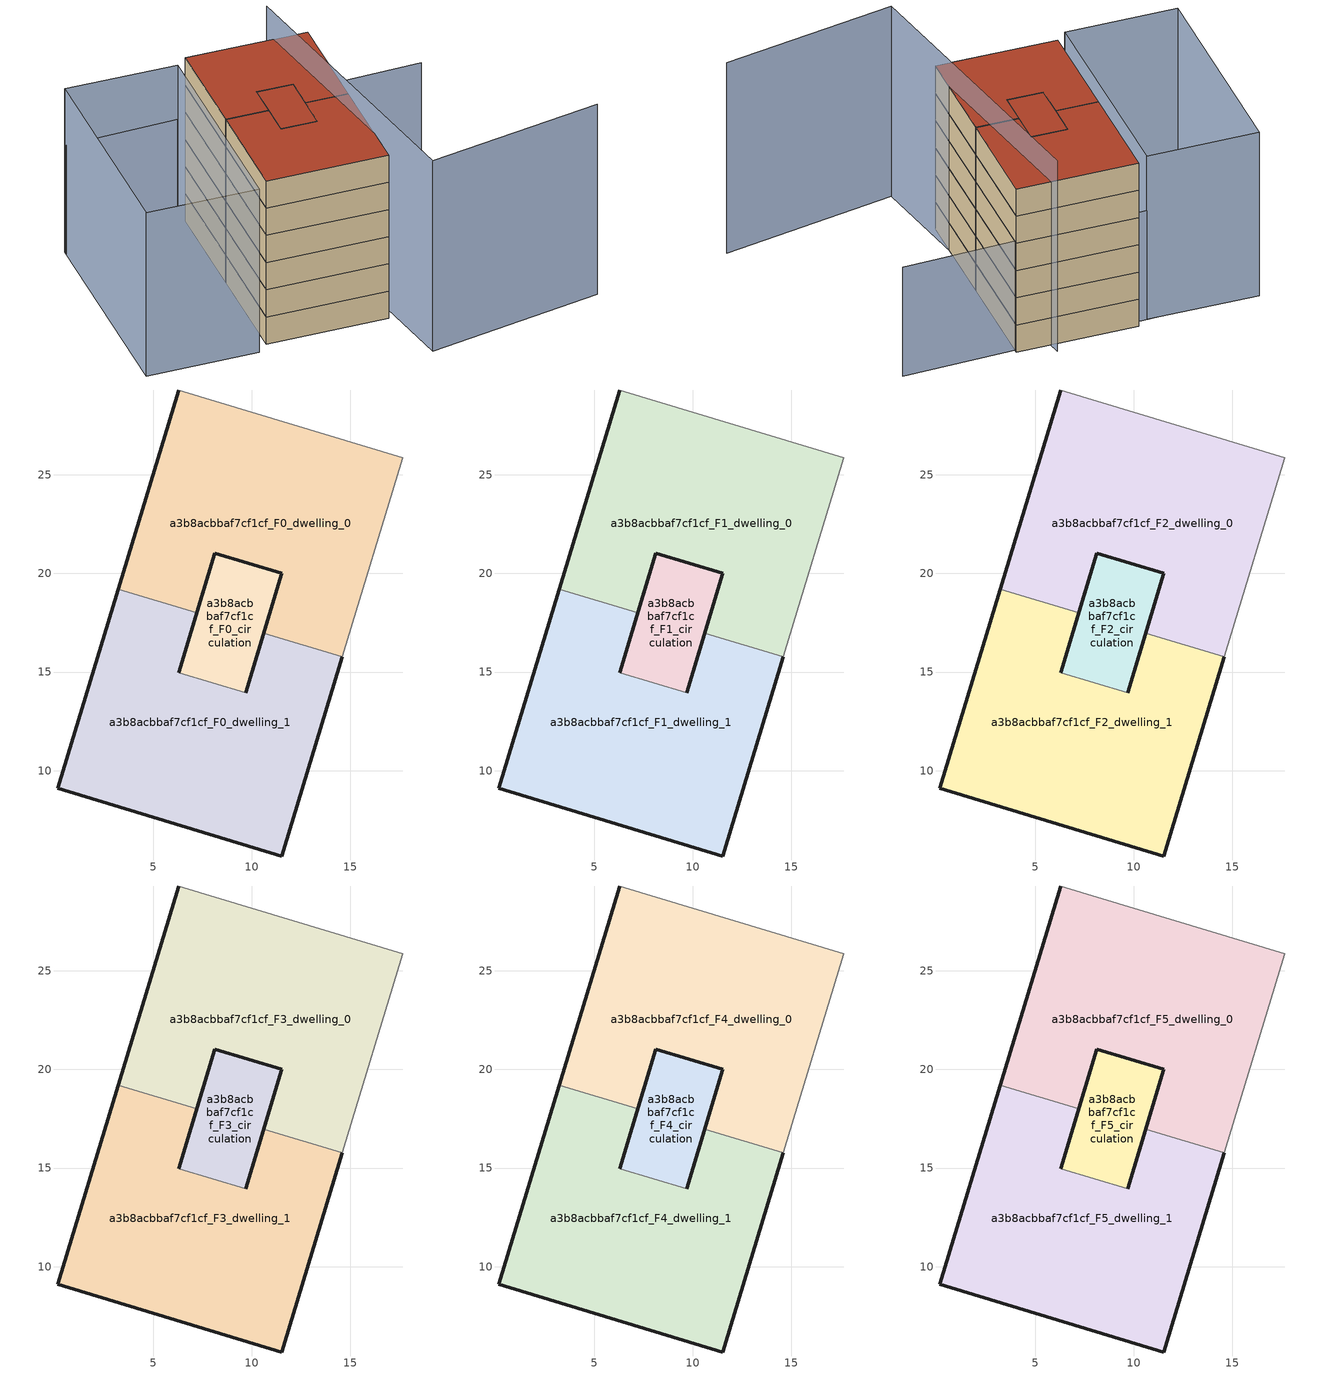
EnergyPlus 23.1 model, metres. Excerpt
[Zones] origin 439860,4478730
a3b8acbbaf7cf1cf_F0_dwelling_0
 floor ground (EU_floor_Construction): 17.65,25.85 14.59,15.76 10.61,16.97 11.53,20 8.12,21.03 7.21,18.01 3.23,19.21 6.29,29.3 z0
 wall outside (EU_wall_Construction): 6.29,29.3 3.23,19.21 / 7.21,18.01 8.12,21.03 11.53,20 10.61,16.97 z0:3
 wall adiabatic (EU_wall_Construction): 14.59,15.76 17.65,25.85 6.29,29.3 z0:3
 wall to a3b8acbbaf7cf1cf_F0_dwelling_1 (EU_wall_Construction): 3.23,19.21 7.21,18.01 / 10.61,16.97 14.59,15.76 z0:3
a3b8acbbaf7cf1cf_F0_dwelling_1
 floor ground (EU_floor_Construction): 14.59,15.76 11.53,5.68 0.17,9.12 3.23,19.21 7.21,18.01 6.29,14.98 9.69,13.94 10.61,16.97 z0
 wall outside (EU_wall_Construction): 10.61,16.97 9.69,13.94 / 6.29,14.98 7.21,18.01 / 3.23,19.21 0.17,9.12 11.53,5.68 14.59,15.76 z0:3
 wall to a3b8acbbaf7cf1cf_F0_circulation (EU_wall_Construction): 9.69,13.94 6.29,14.98 z0:3
a3b8acbbaf7cf1cf_F0_circulation
 floor ground (EU_floor_Construction): 11.53,20 9.69,13.94 6.29,14.98 8.12,21.03 z0
 wall outside (EU_wall_Construction): 9.69,13.94 11.53,20 8.12,21.03 6.29,14.98 z0:3
a3b8acbbaf7cf1cf_F1_dwelling_0
 floor to a3b8acbbaf7cf1cf_F0_dwelling_0 (EU_floor_Construction): 17.65,25.85 14.59,15.76 10.61,16.97 11.53,20 8.12,21.03 7.21,18.01 3.23,19.21 6.29,29.3 z3
 wall outside (EU_wall_Construction): 6.29,29.3 3.23,19.21 / 7.21,18.01 8.12,21.03 11.53,20 10.61,16.97 z3:6
 wall adiabatic (EU_wall_Construction): 14.59,15.76 17.65,25.85 6.29,29.3 z3:6
 wall to a3b8acbbaf7cf1cf_F1_dwelling_1 (EU_wall_Construction): 3.23,19.21 7.21,18.01 / 10.61,16.97 14.59,15.76 z3:6
a3b8acbbaf7cf1cf_F1_dwelling_1
 floor to a3b8acbbaf7cf1cf_F0_dwelling_1 (EU_floor_Construction): 14.59,15.76 11.53,5.68 0.17,9.12 3.23,19.21 7.21,18.01 6.29,14.98 9.69,13.94 10.61,16.97 z3
 wall outside (EU_wall_Construction): 10.61,16.97 9.69,13.94 / 6.29,14.98 7.21,18.01 / 3.23,19.21 0.17,9.12 11.53,5.68 14.59,15.76 z3:6
 wall to a3b8acbbaf7cf1cf_F1_circulation (EU_wall_Construction): 9.69,13.94 6.29,14.98 z3:6
a3b8acbbaf7cf1cf_F1_circulation
 floor to a3b8acbbaf7cf1cf_F0_circulation (EU_floor_Construction): 11.53,20 9.69,13.94 6.29,14.98 8.12,21.03 z3
 wall outside (EU_wall_Construction): 9.69,13.94 11.53,20 8.12,21.03 6.29,14.98 z3:6
a3b8acbbaf7cf1cf_F2_dwelling_0
 floor to a3b8acbbaf7cf1cf_F1_dwelling_0 (EU_floor_Construction): 17.65,25.85 14.59,15.76 10.61,16.97 11.53,20 8.12,21.03 7.21,18.01 3.23,19.21 6.29,29.3 z6
 wall outside (EU_wall_Construction): 6.29,29.3 3.23,19.21 / 7.21,18.01 8.12,21.03 11.53,20 10.61,16.97 z6:9
 wall adiabatic (EU_wall_Construction): 14.59,15.76 17.65,25.85 6.29,29.3 z6:9
 wall to a3b8acbbaf7cf1cf_F2_dwelling_1 (EU_wall_Construction): 3.23,19.21 7.21,18.01 / 10.61,16.97 14.59,15.76 z6:9
a3b8acbbaf7cf1cf_F2_dwelling_1
 floor to a3b8acbbaf7cf1cf_F1_dwelling_1 (EU_floor_Construction): 14.59,15.76 11.53,5.68 0.17,9.12 3.23,19.21 7.21,18.01 6.29,14.98 9.69,13.94 10.61,16.97 z6
 wall outside (EU_wall_Construction): 10.61,16.97 9.69,13.94 / 6.29,14.98 7.21,18.01 / 3.23,19.21 0.17,9.12 11.53,5.68 14.59,15.76 z6:9
 wall to a3b8acbbaf7cf1cf_F2_circulation (EU_wall_Construction): 9.69,13.94 6.29,14.98 z6:9
a3b8acbbaf7cf1cf_F2_circulation
 floor to a3b8acbbaf7cf1cf_F1_circulation (EU_floor_Construction): 11.53,20 9.69,13.94 6.29,14.98 8.12,21.03 z6
 wall outside (EU_wall_Construction): 9.69,13.94 11.53,20 8.12,21.03 6.29,14.98 z6:9
a3b8acbbaf7cf1cf_F3_dwelling_0
 floor to a3b8acbbaf7cf1cf_F2_dwelling_0 (EU_floor_Construction): 17.65,25.85 14.59,15.76 10.61,16.97 11.53,20 8.12,21.03 7.21,18.01 3.23,19.21 6.29,29.3 z9
 wall outside (EU_wall_Construction): 6.29,29.3 3.23,19.21 / 7.21,18.01 8.12,21.03 11.53,20 10.61,16.97 z9:12
 wall adiabatic (EU_wall_Construction): 14.59,15.76 17.65,25.85 6.29,29.3 z9:12
 wall to a3b8acbbaf7cf1cf_F3_dwelling_1 (EU_wall_Construction): 3.23,19.21 7.21,18.01 / 10.61,16.97 14.59,15.76 z9:12
a3b8acbbaf7cf1cf_F3_dwelling_1
 floor to a3b8acbbaf7cf1cf_F2_dwelling_1 (EU_floor_Construction): 14.59,15.76 11.53,5.68 0.17,9.12 3.23,19.21 7.21,18.01 6.29,14.98 9.69,13.94 10.61,16.97 z9
 wall outside (EU_wall_Construction): 10.61,16.97 9.69,13.94 / 6.29,14.98 7.21,18.01 / 3.23,19.21 0.17,9.12 11.53,5.68 14.59,15.76 z9:12
 wall to a3b8acbbaf7cf1cf_F3_circulation (EU_wall_Construction): 9.69,13.94 6.29,14.98 z9:12
a3b8acbbaf7cf1cf_F3_circulation
 floor to a3b8acbbaf7cf1cf_F2_circulation (EU_floor_Construction): 11.53,20 9.69,13.94 6.29,14.98 8.12,21.03 z9
 wall outside (EU_wall_Construction): 9.69,13.94 11.53,20 8.12,21.03 6.29,14.98 z9:12
a3b8acbbaf7cf1cf_F4_dwelling_0
 floor to a3b8acbbaf7cf1cf_F3_dwelling_0 (EU_floor_Construction): 17.65,25.85 14.59,15.76 10.61,16.97 11.53,20 8.12,21.03 7.21,18.01 3.23,19.21 6.29,29.3 z12
 wall outside (EU_wall_Construction): 6.29,29.3 3.23,19.21 / 7.21,18.01 8.12,21.03 11.53,20 10.61,16.97 z12:15
 wall adiabatic (EU_wall_Construction): 14.59,15.76 17.65,25.85 6.29,29.3 z12:15
 wall to a3b8acbbaf7cf1cf_F4_dwelling_1 (EU_wall_Construction): 3.23,19.21 7.21,18.01 / 10.61,16.97 14.59,15.76 z12:15
a3b8acbbaf7cf1cf_F4_dwelling_1
 floor to a3b8acbbaf7cf1cf_F3_dwelling_1 (EU_floor_Construction): 14.59,15.76 11.53,5.68 0.17,9.12 3.23,19.21 7.21,18.01 6.29,14.98 9.69,13.94 10.61,16.97 z12
 wall outside (EU_wall_Construction): 10.61,16.97 9.69,13.94 / 6.29,14.98 7.21,18.01 / 3.23,19.21 0.17,9.12 11.53,5.68 14.59,15.76 z12:15
 wall to a3b8acbbaf7cf1cf_F4_circulation (EU_wall_Construction): 9.69,13.94 6.29,14.98 z12:15
a3b8acbbaf7cf1cf_F4_circulation
 floor to a3b8acbbaf7cf1cf_F3_circulation (EU_floor_Construction): 11.53,20 9.69,13.94 6.29,14.98 8.12,21.03 z12
 wall outside (EU_wall_Construction): 9.69,13.94 11.53,20 8.12,21.03 6.29,14.98 z12:15
a3b8acbbaf7cf1cf_F5_dwelling_0
 floor to a3b8acbbaf7cf1cf_F4_dwelling_0 (EU_floor_Construction): 17.65,25.85 14.59,15.76 10.61,16.97 11.53,20 8.12,21.03 7.21,18.01 3.23,19.21 6.29,29.3 z15
 wall outside (EU_wall_Construction): 6.29,29.3 3.23,19.21 / 7.21,18.01 8.12,21.03 11.53,20 10.61,16.97 z15:18
 wall adiabatic (EU_wall_Construction): 14.59,15.76 17.65,25.85 6.29,29.3 z15:18
 wall to a3b8acbbaf7cf1cf_F5_dwelling_1 (EU_wall_Construction): 3.23,19.21 7.21,18.01 / 10.61,16.97 14.59,15.76 z15:18
 roof outside (EU_roof_Construction): 14.59,15.76 17.65,25.85 6.29,29.3 3.23,19.21 7.21,18.01 8.12,21.03 11.53,20 10.61,16.97 z18
a3b8acbbaf7cf1cf_F5_dwelling_1
 floor to a3b8acbbaf7cf1cf_F4_dwelling_1 (EU_floor_Construction): 14.59,15.76 11.53,5.68 0.17,9.12 3.23,19.21 7.21,18.01 6.29,14.98 9.69,13.94 10.61,16.97 z15
 wall outside (EU_wall_Construction): 10.61,16.97 9.69,13.94 / 6.29,14.98 7.21,18.01 / 3.23,19.21 0.17,9.12 11.53,5.68 14.59,15.76 z15:18
 wall to a3b8acbbaf7cf1cf_F5_circulation (EU_wall_Construction): 9.69,13.94 6.29,14.98 z15:18
 roof outside (EU_roof_Construction): 11.53,5.68 14.59,15.76 10.61,16.97 9.69,13.94 6.29,14.98 7.21,18.01 3.23,19.21 0.17,9.12 z18
a3b8acbbaf7cf1cf_F5_circulation
 floor to a3b8acbbaf7cf1cf_F4_circulation (EU_floor_Construction): 11.53,20 9.69,13.94 6.29,14.98 8.12,21.03 z15
 wall outside (EU_wall_Construction): 9.69,13.94 11.53,20 8.12,21.03 6.29,14.98 z15:18
 roof outside (EU_roof_Construction): 9.69,13.94 11.53,20 8.12,21.03 6.29,14.98 z18
shading: 28.94,-2.77 11.52,-0.93 / 11.52,-0.93 14.59,27.97 z0:21; -11.59,11.67 -5.42,31.99 / -5.42,31.99 5.05,28.82 / 5.05,28.82 -1.12,8.49 / -1.12,8.49 -11.59,11.67 z0:18; 28.16,22.62 -5.51,31.65 z0:12
[Building]
EU S2 Campaign: North Axis=0; Terrain=City; Solar Distribution=FullExterior
[Site:Location]
Madrid: Latitude=40.5; Longitude=-3.5; Time Zone=1; Elevation=609
[SizingPeriod:WeatherFileDays]
AnnualSizingPeriod: Begin Month=1; Begin Day of Month=1; End Month=12; End Day of Month=31; Day of Week for Start Day=Monday; Use Weather File Daylight Saving Period=No; Use Weather File Rain and Snow Indicators=No
[MATERIAL]
EU_InternalMass_Material: Roughness=MediumRough; Thickness=0.1; Conductivity=1; Density=1800; Specific Heat=900; Thermal Absorptance=0.9; Solar Absorptance=0.7; Visible Absorptance=0.7
[MATERIAL:NOMASS] Roughness=MediumRough; Thermal Absorptance=0.9; Solar Absorptance=0.7; Visible Absorptance=0.7
Name | Thermal Resistance
EU_wall_NoMass | 0.419739
EU_roof_NoMass | 0.352165
EU_floor_NoMass | 0.608284
[CONSTRUCTION]
EU_wall_Construction: EU_wall_NoMass
EU_roof_Construction: EU_roof_NoMass
EU_floor_Construction: EU_floor_NoMass
EU_InternalMass_Construction: EU_InternalMass_Material
[ZONE] Type=1; Multiplier=1; Ceiling Height=autocalculate; Floor Area=autocalculate; Part of Total Floor Area=Yes
Name | Volume
a3b8acbbaf7cf1cf_F0_dwelling_0; a3b8acbbaf7cf1cf_F1_dwelling_0; a3b8acbbaf7cf1cf_F2_dwelling_0; a3b8acbbaf7cf1cf_F3_dwelling_0; a3b8acbbaf7cf1cf_F4_dwelling_0; a3b8acbbaf7cf1cf_F5_dwelling_0; a3b8acbbaf7cf1cf_F0_dwelling_1; a3b8acbbaf7cf1cf_F1_dwelling_1; a3b8acbbaf7cf1cf_F2_dwelling_1; a3b8acbbaf7cf1cf_F3_dwelling_1; a3b8acbbaf7cf1cf_F4_dwelling_1; a3b8acbbaf7cf1cf_F5_dwelling_1 | 341.657
a3b8acbbaf7cf1cf_F0_circulation; a3b8acbbaf7cf1cf_F1_circulation; a3b8acbbaf7cf1cf_F2_circulation; a3b8acbbaf7cf1cf_F3_circulation; a3b8acbbaf7cf1cf_F4_circulation; a3b8acbbaf7cf1cf_F5_circulation | 67.5809
[INTERNALMASS] Construction=EU_InternalMass_Construction; Surface Area=113.886
Name | Zone or ZoneList
a3b8acbbaf7cf1cf_F0_dwelling_0_EU_InternalMass | a3b8acbbaf7cf1cf_F0_dwelling_0
a3b8acbbaf7cf1cf_F0_dwelling_1_EU_InternalMass | a3b8acbbaf7cf1cf_F0_dwelling_1
a3b8acbbaf7cf1cf_F1_dwelling_0_EU_InternalMass | a3b8acbbaf7cf1cf_F1_dwelling_0
a3b8acbbaf7cf1cf_F1_dwelling_1_EU_InternalMass | a3b8acbbaf7cf1cf_F1_dwelling_1
a3b8acbbaf7cf1cf_F2_dwelling_0_EU_InternalMass | a3b8acbbaf7cf1cf_F2_dwelling_0
a3b8acbbaf7cf1cf_F2_dwelling_1_EU_InternalMass | a3b8acbbaf7cf1cf_F2_dwelling_1
a3b8acbbaf7cf1cf_F3_dwelling_0_EU_InternalMass | a3b8acbbaf7cf1cf_F3_dwelling_0
a3b8acbbaf7cf1cf_F3_dwelling_1_EU_InternalMass | a3b8acbbaf7cf1cf_F3_dwelling_1
a3b8acbbaf7cf1cf_F4_dwelling_0_EU_InternalMass | a3b8acbbaf7cf1cf_F4_dwelling_0
a3b8acbbaf7cf1cf_F4_dwelling_1_EU_InternalMass | a3b8acbbaf7cf1cf_F4_dwelling_1
a3b8acbbaf7cf1cf_F5_dwelling_0_EU_InternalMass | a3b8acbbaf7cf1cf_F5_dwelling_0
a3b8acbbaf7cf1cf_F5_dwelling_1_EU_InternalMass | a3b8acbbaf7cf1cf_F5_dwelling_1
[OTHEREQUIPMENT] Fuel Type=Electricity; Design Level Calculation Method=Watts/Area; Power per Zone Floor Area=1; Fraction Latent=0; Fraction Radiant=0; Fraction Lost=0; Carbon Dioxide Generation Rate=0; EndUse Subcategory=EU_Step8_InternalGains
Name | Zone or ZoneList or Space or SpaceList | Schedule
EU_Step8_InternalGain_a3b8acbbaf7cf1cf_F0_dwelling_0_f000 | a3b8acbbaf7cf1cf_F0_dwelling_0 | EU_Step8_GainSchedule_a3b8acbbaf7cf1cf_F0_dwelling_0_f000
EU_Step8_InternalGain_a3b8acbbaf7cf1cf_F0_dwelling_1_f000 | a3b8acbbaf7cf1cf_F0_dwelling_1 | EU_Step8_GainSchedule_a3b8acbbaf7cf1cf_F0_dwelling_1_f000
EU_Step8_InternalGain_a3b8acbbaf7cf1cf_F1_dwelling_0_f000 | a3b8acbbaf7cf1cf_F1_dwelling_0 | EU_Step8_GainSchedule_a3b8acbbaf7cf1cf_F1_dwelling_0_f000
EU_Step8_InternalGain_a3b8acbbaf7cf1cf_F1_dwelling_1_f000 | a3b8acbbaf7cf1cf_F1_dwelling_1 | EU_Step8_GainSchedule_a3b8acbbaf7cf1cf_F1_dwelling_1_f000
EU_Step8_InternalGain_a3b8acbbaf7cf1cf_F2_dwelling_0_f000 | a3b8acbbaf7cf1cf_F2_dwelling_0 | EU_Step8_GainSchedule_a3b8acbbaf7cf1cf_F2_dwelling_0_f000
EU_Step8_InternalGain_a3b8acbbaf7cf1cf_F2_dwelling_1_f000 | a3b8acbbaf7cf1cf_F2_dwelling_1 | EU_Step8_GainSchedule_a3b8acbbaf7cf1cf_F2_dwelling_1_f000
EU_Step8_InternalGain_a3b8acbbaf7cf1cf_F3_dwelling_0_f000 | a3b8acbbaf7cf1cf_F3_dwelling_0 | EU_Step8_GainSchedule_a3b8acbbaf7cf1cf_F3_dwelling_0_f000
EU_Step8_InternalGain_a3b8acbbaf7cf1cf_F3_dwelling_1_f000 | a3b8acbbaf7cf1cf_F3_dwelling_1 | EU_Step8_GainSchedule_a3b8acbbaf7cf1cf_F3_dwelling_1_f000
EU_Step8_InternalGain_a3b8acbbaf7cf1cf_F4_dwelling_0_f000 | a3b8acbbaf7cf1cf_F4_dwelling_0 | EU_Step8_GainSchedule_a3b8acbbaf7cf1cf_F4_dwelling_0_f000
EU_Step8_InternalGain_a3b8acbbaf7cf1cf_F4_dwelling_1_f000 | a3b8acbbaf7cf1cf_F4_dwelling_1 | EU_Step8_GainSchedule_a3b8acbbaf7cf1cf_F4_dwelling_1_f000
EU_Step8_InternalGain_a3b8acbbaf7cf1cf_F5_dwelling_0_f000 | a3b8acbbaf7cf1cf_F5_dwelling_0 | EU_Step8_GainSchedule_a3b8acbbaf7cf1cf_F5_dwelling_0_f000
EU_Step8_InternalGain_a3b8acbbaf7cf1cf_F5_dwelling_1_f000 | a3b8acbbaf7cf1cf_F5_dwelling_1 | EU_Step8_GainSchedule_a3b8acbbaf7cf1cf_F5_dwelling_1_f000
[ZONEINFILTRATION:DESIGNFLOWRATE] Schedule=EU_AlwaysOn; Design Flow Rate Calculation Method=Flow/Area; Flow Rate per Floor Area=0.0005; Constant Term Coefficient=1; Temperature Term Coefficient=0; Velocity Term Coefficient=0; Velocity Squared Term Coefficient=0
Name | Zone or ZoneList or Space or SpaceList
EU_Circulation_Infiltration_a3b8acbbaf7cf1cf_F0_circulation | a3b8acbbaf7cf1cf_F0_circulation
EU_Circulation_Infiltration_a3b8acbbaf7cf1cf_F1_circulation | a3b8acbbaf7cf1cf_F1_circulation
EU_Circulation_Infiltration_a3b8acbbaf7cf1cf_F2_circulation | a3b8acbbaf7cf1cf_F2_circulation
EU_Circulation_Infiltration_a3b8acbbaf7cf1cf_F3_circulation | a3b8acbbaf7cf1cf_F3_circulation
EU_Circulation_Infiltration_a3b8acbbaf7cf1cf_F4_circulation | a3b8acbbaf7cf1cf_F4_circulation
EU_Circulation_Infiltration_a3b8acbbaf7cf1cf_F5_circulation | a3b8acbbaf7cf1cf_F5_circulation
[ZONEVENTILATION:DESIGNFLOWRATE] Schedule=EU_AlwaysOn; Design Flow Rate Calculation Method=AirChanges/Hour; Air Changes per Hour=0.703302; Ventilation Type=Natural; Fan Pressure Rise=0; Fan Total Efficiency=1; Constant Term Coefficient=1; Temperature Term Coefficient=0; Velocity Term Coefficient=0; Velocity Squared Term Coefficient=0; Minimum Indoor Temperature=-100; Maximum Indoor Temperature=100; Delta Temperature=-100; Minimum Outdoor Temperature=-100; Maximum Outdoor Temperature=100; Maximum Wind Speed=40
Name | Zone or ZoneList or Space or SpaceList
EU_ConstantAir_a3b8acbbaf7cf1cf_F0_dwelling_0 | a3b8acbbaf7cf1cf_F0_dwelling_0
EU_ConstantAir_a3b8acbbaf7cf1cf_F0_dwelling_1 | a3b8acbbaf7cf1cf_F0_dwelling_1
EU_ConstantAir_a3b8acbbaf7cf1cf_F1_dwelling_0 | a3b8acbbaf7cf1cf_F1_dwelling_0
EU_ConstantAir_a3b8acbbaf7cf1cf_F1_dwelling_1 | a3b8acbbaf7cf1cf_F1_dwelling_1
EU_ConstantAir_a3b8acbbaf7cf1cf_F2_dwelling_0 | a3b8acbbaf7cf1cf_F2_dwelling_0
EU_ConstantAir_a3b8acbbaf7cf1cf_F2_dwelling_1 | a3b8acbbaf7cf1cf_F2_dwelling_1
EU_ConstantAir_a3b8acbbaf7cf1cf_F3_dwelling_0 | a3b8acbbaf7cf1cf_F3_dwelling_0
EU_ConstantAir_a3b8acbbaf7cf1cf_F3_dwelling_1 | a3b8acbbaf7cf1cf_F3_dwelling_1
EU_ConstantAir_a3b8acbbaf7cf1cf_F4_dwelling_0 | a3b8acbbaf7cf1cf_F4_dwelling_0
EU_ConstantAir_a3b8acbbaf7cf1cf_F4_dwelling_1 | a3b8acbbaf7cf1cf_F4_dwelling_1
EU_ConstantAir_a3b8acbbaf7cf1cf_F5_dwelling_0 | a3b8acbbaf7cf1cf_F5_dwelling_0
EU_ConstantAir_a3b8acbbaf7cf1cf_F5_dwelling_1 | a3b8acbbaf7cf1cf_F5_dwelling_1
[HVACTEMPLATE:THERMOSTAT] Constant Heating Setpoint=20; Constant Cooling Setpoint=50
EU_HeatOnly_a3b8acbbaf7cf1cf_F0_dwelling_0; EU_HeatOnly_a3b8acbbaf7cf1cf_F0_dwelling_1; EU_HeatOnly_a3b8acbbaf7cf1cf_F1_dwelling_0; EU_HeatOnly_a3b8acbbaf7cf1cf_F1_dwelling_1; EU_HeatOnly_a3b8acbbaf7cf1cf_F2_dwelling_0; EU_HeatOnly_a3b8acbbaf7cf1cf_F2_dwelling_1; EU_HeatOnly_a3b8acbbaf7cf1cf_F3_dwelling_0; EU_HeatOnly_a3b8acbbaf7cf1cf_F3_dwelling_1; EU_HeatOnly_a3b8acbbaf7cf1cf_F4_dwelling_0; EU_HeatOnly_a3b8acbbaf7cf1cf_F4_dwelling_1; EU_HeatOnly_a3b8acbbaf7cf1cf_F5_dwelling_0; EU_HeatOnly_a3b8acbbaf7cf1cf_F5_dwelling_1
[HVACTEMPLATE:ZONE:IDEALLOADSAIRSYSTEM] System Availability Schedule=EU_AlwaysOn; Maximum Heating Supply Air Temperature=50; Minimum Cooling Supply Air Temperature=13; Maximum Heating Supply Air Humidity Ratio=0.0156; Minimum Cooling Supply Air Humidity Ratio=0.0077; Heating Limit=NoLimit; Cooling Limit=NoLimit; Heating Availability Schedule=EU_AlwaysOn; Cooling Availability Schedule=EU_CoolingOff; Dehumidification Control Type=ConstantSensibleHeatRatio; Cooling Sensible Heat Ratio=0.7; Dehumidification Setpoint=60; Humidification Control Type=None; Humidification Setpoint=30; Outdoor Air Method=None; Outdoor Air Flow Rate per Person=0.00944; Outdoor Air Flow Rate per Zone Floor Area=0; Outdoor Air Flow Rate per Zone=0; Demand Controlled Ventilation Type=None; Outdoor Air Economizer Type=NoEconomizer; Heat Recovery Type=None; Sensible Heat Recovery Effectiveness=0.7; Latent Heat Recovery Effectiveness=0.65
Name | Template Thermostat
a3b8acbbaf7cf1cf_F0_dwelling_0 | EU_HeatOnly_a3b8acbbaf7cf1cf_F0_dwelling_0
a3b8acbbaf7cf1cf_F0_dwelling_1 | EU_HeatOnly_a3b8acbbaf7cf1cf_F0_dwelling_1
a3b8acbbaf7cf1cf_F1_dwelling_0 | EU_HeatOnly_a3b8acbbaf7cf1cf_F1_dwelling_0
a3b8acbbaf7cf1cf_F1_dwelling_1 | EU_HeatOnly_a3b8acbbaf7cf1cf_F1_dwelling_1
a3b8acbbaf7cf1cf_F2_dwelling_0 | EU_HeatOnly_a3b8acbbaf7cf1cf_F2_dwelling_0
a3b8acbbaf7cf1cf_F2_dwelling_1 | EU_HeatOnly_a3b8acbbaf7cf1cf_F2_dwelling_1
a3b8acbbaf7cf1cf_F3_dwelling_0 | EU_HeatOnly_a3b8acbbaf7cf1cf_F3_dwelling_0
a3b8acbbaf7cf1cf_F3_dwelling_1 | EU_HeatOnly_a3b8acbbaf7cf1cf_F3_dwelling_1
a3b8acbbaf7cf1cf_F4_dwelling_0 | EU_HeatOnly_a3b8acbbaf7cf1cf_F4_dwelling_0
a3b8acbbaf7cf1cf_F4_dwelling_1 | EU_HeatOnly_a3b8acbbaf7cf1cf_F4_dwelling_1
a3b8acbbaf7cf1cf_F5_dwelling_0 | EU_HeatOnly_a3b8acbbaf7cf1cf_F5_dwelling_0
a3b8acbbaf7cf1cf_F5_dwelling_1 | EU_HeatOnly_a3b8acbbaf7cf1cf_F5_dwelling_1
[SIZING:ZONE] Zone Cooling Design Supply Air Temperature Input Method=SupplyAirTemperature; Zone Cooling Design Supply Air Temperature=13; Zone Heating Design Supply Air Temperature Input Method=SupplyAirTemperature; Zone Heating Design Supply Air Temperature=50; Zone Cooling Design Supply Air Humidity Ratio=0.008; Zone Heating Design Supply Air Humidity Ratio=0.008; Cooling Design Air Flow Method=DesignDay; Cooling Design Air Flow Rate=0; Cooling Minimum Air Flow per Zone Floor Area=0.000762; Cooling Minimum Air Flow=0; Cooling Minimum Air Flow Fraction=0.2; Heating Design Air Flow Method=DesignDay; Heating Design Air Flow Rate=0; Heating Maximum Air Flow per Zone Floor Area=0.002032; Heating Maximum Air Flow=0.141576; Heating Maximum Air Flow Fraction=0.3; Account for Dedicated Outdoor Air System=No; Dedicated Outdoor Air System Control Strategy=NeutralSupplyAir; Dedicated Outdoor Air Low Setpoint Temperature for Design=autosize; Dedicated Outdoor Air High Setpoint Temperature for Design=autosize; Zone Load Sizing Method=Sensible Load Only No Latent Load; Zone Latent Cooling Design Supply Air Humidity Ratio Input Method=HumidityRatioDifference; Zone Cooling Design Supply Air Humidity Ratio Difference=0.005; Zone Latent Heating Design Supply Air Humidity Ratio Input Method=HumidityRatioDifference; Zone Humidification Design Supply Air Humidity Ratio Difference=0.005
a3b8acbbaf7cf1cf_F0_dwelling_0; a3b8acbbaf7cf1cf_F0_dwelling_1; a3b8acbbaf7cf1cf_F1_dwelling_0; a3b8acbbaf7cf1cf_F1_dwelling_1; a3b8acbbaf7cf1cf_F2_dwelling_0; a3b8acbbaf7cf1cf_F2_dwelling_1; a3b8acbbaf7cf1cf_F3_dwelling_0; a3b8acbbaf7cf1cf_F3_dwelling_1; a3b8acbbaf7cf1cf_F4_dwelling_0; a3b8acbbaf7cf1cf_F4_dwelling_1; a3b8acbbaf7cf1cf_F5_dwelling_0; a3b8acbbaf7cf1cf_F5_dwelling_1
[SCHEDULE:CONSTANT]
Name | Hourly Value
EU_AlwaysOn | 1
EU_CoolingOff | 0
[SCHEDULE:FILE] Column Number=1; Rows to Skip at Top=0; Number of Hours of Data=8760; Column Separator=Comma; Interpolate to Timestep=No; Minutes per Item=60; Adjust Schedule for Daylight Savings=Yes
Name | File
EU_Step8_GainSchedule_a3b8acbbaf7cf1cf_F0_dwelling_0_f000 | ../../schedules/a3b8acbbaf7cf1cf/a3b8acbbaf7cf1cf_F0_dwelling_0_f000_gain.csv
EU_Step8_GainSchedule_a3b8acbbaf7cf1cf_F0_dwelling_1_f000 | ../../schedules/a3b8acbbaf7cf1cf/a3b8acbbaf7cf1cf_F0_dwelling_1_f000_gain.csv
EU_Step8_GainSchedule_a3b8acbbaf7cf1cf_F1_dwelling_0_f000 | ../../schedules/a3b8acbbaf7cf1cf/a3b8acbbaf7cf1cf_F1_dwelling_0_f000_gain.csv
EU_Step8_GainSchedule_a3b8acbbaf7cf1cf_F1_dwelling_1_f000 | ../../schedules/a3b8acbbaf7cf1cf/a3b8acbbaf7cf1cf_F1_dwelling_1_f000_gain.csv
EU_Step8_GainSchedule_a3b8acbbaf7cf1cf_F2_dwelling_0_f000 | ../../schedules/a3b8acbbaf7cf1cf/a3b8acbbaf7cf1cf_F2_dwelling_0_f000_gain.csv
EU_Step8_GainSchedule_a3b8acbbaf7cf1cf_F2_dwelling_1_f000 | ../../schedules/a3b8acbbaf7cf1cf/a3b8acbbaf7cf1cf_F2_dwelling_1_f000_gain.csv
EU_Step8_GainSchedule_a3b8acbbaf7cf1cf_F3_dwelling_0_f000 | ../../schedules/a3b8acbbaf7cf1cf/a3b8acbbaf7cf1cf_F3_dwelling_0_f000_gain.csv
EU_Step8_GainSchedule_a3b8acbbaf7cf1cf_F3_dwelling_1_f000 | ../../schedules/a3b8acbbaf7cf1cf/a3b8acbbaf7cf1cf_F3_dwelling_1_f000_gain.csv
EU_Step8_GainSchedule_a3b8acbbaf7cf1cf_F4_dwelling_0_f000 | ../../schedules/a3b8acbbaf7cf1cf/a3b8acbbaf7cf1cf_F4_dwelling_0_f000_gain.csv
EU_Step8_GainSchedule_a3b8acbbaf7cf1cf_F4_dwelling_1_f000 | ../../schedules/a3b8acbbaf7cf1cf/a3b8acbbaf7cf1cf_F4_dwelling_1_f000_gain.csv
EU_Step8_GainSchedule_a3b8acbbaf7cf1cf_F5_dwelling_0_f000 | ../../schedules/a3b8acbbaf7cf1cf/a3b8acbbaf7cf1cf_F5_dwelling_0_f000_gain.csv
EU_Step8_GainSchedule_a3b8acbbaf7cf1cf_F5_dwelling_1_f000 | ../../schedules/a3b8acbbaf7cf1cf/a3b8acbbaf7cf1cf_F5_dwelling_1_f000_gain.csv
